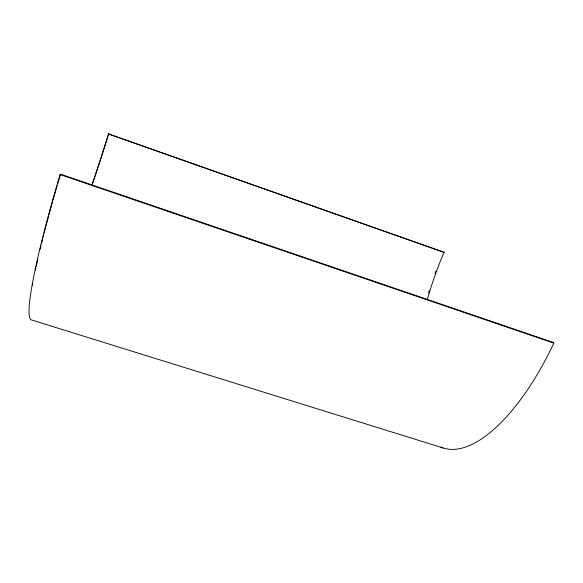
<?xml version="1.0" encoding="UTF-8"?>
<svg xmlns="http://www.w3.org/2000/svg" width="583" height="583" viewBox="0 0 583 583"><rect width="100%" height="100%" fill="white"/><g stroke="black" fill="none" stroke-linecap="round" stroke-linejoin="round"><path stroke-width="0.87" d="M444.078 252.177L444.02 252.315A166.17 67.599 -69.1 0 0 427.244 299.8M440.828 447.088A168.363 68.524 -69.1 0 0 553.85 343.132L552.946 342.112M443.218 447.984L31.424 319.921A183.463 17.162 -72.3 0 1 60.093 174.565L60.552 174.179L552.844 342.301M108.511 133.959L444.02 252.315L108.511 133.959A181.058 16.929 -72.3 0 1 91.903 185.081M60.093 174.565L553.85 343.132M428.6 293.067A168.363 68.524 -69.1 0 1 429.38 290.531M435.042 273.631A168.363 68.524 -69.1 0 1 435.96 271.11M108.715 133.784A183.463 17.162 -72.3 0 1 91.925 185.452M32.495 285.546A181.058 16.929 -72.3 0 1 32.786 283.885M35.461 270.118A181.058 16.929 -72.3 0 1 35.884 268.122M36.219 266.548A181.058 16.929 -72.3 0 1 37.844 259.151M40.089 249.48A181.058 16.929 -72.3 0 1 40.978 245.807M41.429 243.942A181.058 16.929 -72.3 0 1 42.719 238.709M43.127 237.092A181.058 16.929 -72.3 0 1 43.754 234.628M44.177 232.967A181.058 16.929 -72.3 0 1 45.481 227.902M45.926 226.189A181.058 16.929 -72.3 0 1 48.491 216.548M48.972 214.763A181.058 16.929 -72.3 0 1 50.451 209.355M50.677 208.539A181.058 16.929 -72.3 0 1 52.521 201.893M52.995 200.202A181.058 16.929 -72.3 0 1 57.185 185.591M57.695 183.842A181.058 16.929 -72.3 0 1 60.552 174.179"/></g></svg>
